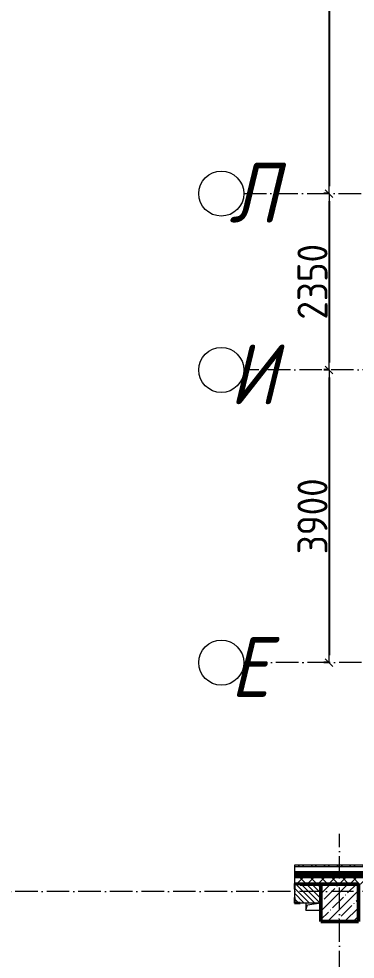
# Model space of a CAD drawing. Header units: millimetres. Extents: x -401725 to 250493, y 305116 to 802890.
# Drawn here: x 206763 to 211236, y 467496 to 480026 of the extents above; entities that cross this region are included whole.
import ezdxf

# ---------------------------------------------------------------- set-up
doc = ezdxf.new("R2010")
doc.units = ezdxf.units.MM
doc.linetypes.add('50_200_ШТРИХ_1Т_ш5_п1_п1_', pattern=[700, 500, -100, 0, -100])
for name, color, linetype, lineweight in [('A-____-____-DIMS', 7, 'Continuous', 9), ('A-GENM-____-MCUT', 7, 'Continuous', 25), ('A-GENM-____-OTLN', 7, 'Continuous', 9), ('A-GENM-____-OTLN-1', 7, 'Continuous', 25), ('A-WALL-____-MCUT-2', 7, 'Continuous', 50), ('A-WALL-____-MCUT-3', 7, 'Continuous', 9), ('A-WALL-____-PATT-1', 7, 'Continuous', 9), ('A-WALL-FNSH-MCUT-1', 7, 'Continuous', 9), ('S-COLS-____-MCUT', 7, 'Continuous', 50), ('S-COLS-____-OTLN', 7, 'Continuous', 9), ('S-GRID-____-IDEN', 7, 'Continuous', 9), ('S-GRID-____-OTLN-1', 7, '50_200_ШТРИХ_1Т_ш5_п1_п1_', 9)]:
    doc.layers.add(name, color=color, linetype=linetype, lineweight=lineweight)
doc.styles.add('ISOCPEUR_I', font='isocpeui.ttf', dxfattribs={"width": 0.9, "height": 2.5})
doc.styles.add('СПДС', font='isocpeur.ttf', dxfattribs={"width": 0.9})
doc.dimstyles.new('Размера А3', dxfattribs={"dimtxt": 200, "dimasz": 100, "dimexe": 70, "dimexo": 100, "dimgap": 20, "dimtad": 1, "dimdec": 0, "dimrnd": 10, "dimzin": 0, "dimdsep": 46, "dimtxsty": 'СПДС', "dimblk": 'ARROWHEAD_6', "dimcen": 1, "dimclrd": 256, "dimclre": 256, "dimclrt": 256, "dimazin": 0, "dimtfac": 1, "dimtdec": 0, "dimtmove": 2, "dimatfit": 3, "dimfxl": 1, "dimtolj": 1, "dimtzin": 0, "dimarcsym": 0})
pattern_1 = [(45, (142429.06, 459015.94), (-70.71068, 70.71068), []), (135, (142429.06, 459015.94), (-70.71068, -70.71068), [])]

# ---------------------------------------------------------------- blocks, each defined once
blk = doc.blocks.new('BSC_Колонна _Прямоугольная - 500х500-V117-АР1_План отверстий 3 этажа в осях 1-64_А-ГГ')
at = {"layer": 'S-COLS-____-OTLN'}
h = blk.add_hatch(dxfattribs=at)
h.set_pattern_fill('FP_140', color=256, style=0, pattern_type=2)
h.set_pattern_definition([(45, (-68600, -9231.04), (-114.04925, 114.04925), []), (45, (-68485.95, -9231.04), (-114.04925, 114.04925), [201.613, -40.323, 3.353, -36.97])])
h.paths.add_polyline_path([(-250, -250), (250, -250), (250, 250), (-250, 250)], flags=0)
at = {"layer": 'S-COLS-____-MCUT'}
for p, q in [((250, 250), (-250, 250)), ((-250, 250), (-250, -250)), ((250, -250), (250, 250)), ((-250, -250), (250, -250))]:
    blk.add_line(p, q, dxfattribs=at)
blk = doc.blocks.new('Фахверк_СКБ_Уголок - 250_2700-27497298-АР1_План отверстий 3 этажа в осях 1-64_А-ГГ')
at = {"layer": 'A-GENM-____-MCUT'}
for p, q in [((200, 181), (125, 181)), ((125, 181), (125, 106)), ((131, 106), (131, 175)), ((131, 175), (200, 175)), ((200, 175), (200, 181)), ((125, 106), (131, 106)), ((131, -6), (125, -6)), ((125, -6), (125, -81)), ((125, -81), (200, -81)), ((131, -75), (131, -6)), ((200, -75), (131, -75)), ((200, -81), (200, -75))]:
    blk.add_line(p, q, dxfattribs=at)
blk = doc.blocks.new('AR_Отверстие прямоугольное _в плите_ - AR_Отверстие прямоугольное _в плите_-V180-АР1_План отверстий 3 этажа в осях 1-64_А-ГГ')
at = {"layer": 'A-GENM-____-OTLN'}
for p, q in [((-100, 50), (-100, -50)), ((-100, -50), (-75, 25)), ((-75, 25), (100, 50)), ((-100, -50), (100, -50))]:
    blk.add_line(p, q, dxfattribs=at)
blk = doc.blocks.new('Ось сетки - Круг_Ø6_00__ISO-2_5_0_9K_-25732049-АР1_План отверстий 3 этажа в осях 1-64_А-ГГ')
at = {"layer": 'S-GRID-____-IDEN'}
blk.add_circle((0, 0), 3, dxfattribs=at)
blk = doc.blocks.new('ARROWHEAD_6')
at = {"color": 0, "linetype": 'Continuous'}
for p, q in [((0, 0), (-1, 0)), ((-0.5, -0.5), (0.5, 0.5))]:
    blk.add_line(p, q, dxfattribs=at)
blk = doc.blocks.new('*D2607')
at = {"layer": 'A-____-____-DIMS', "lineweight": -2, "transparency": 16777216}
for p, q in [((210895, 483697), (210819, 483697)), ((210889, 483597), (210889, 477797)), ((210895, 477697), (210819, 477697))]:
    blk.add_line(p, q, dxfattribs=at)
at = {"layer": 'Defpoints', "color": 0, "transparency": 16777216}
for p in [(210995, 483697), (210889, 477697), (210995, 477697)]:
    blk.add_point(p, dxfattribs=at)
at = {"layer": 'A-____-____-DIMS', "lineweight": -2, "transparency": 16777216, "xscale": 100, "yscale": 100, "zscale": 100}
for p, rotation in [((210889, 483697), 90), ((210889, 477697), 270)]:
    blk.add_blockref('ARROWHEAD_6', p, dxfattribs=dict(at, rotation=rotation))
at = {"layer": 'A-____-____-DIMS', "transparency": 16777216, "insert": (210669, 480697), "char_height": 400, "attachment_point": 5, "rotation": 90, "style": 'СПДС'}
blk.add_mtext('\\A1;6000', dxfattribs=at)
blk = doc.blocks.new('*D2608')
at = {"layer": 'A-____-____-DIMS', "lineweight": -2, "transparency": 16777216}
for p, q in [((210895, 477697), (210819, 477697)), ((210889, 477597), (210889, 475447)), ((210895, 475347), (210819, 475347))]:
    blk.add_line(p, q, dxfattribs=at)
at = {"layer": 'Defpoints', "color": 0, "transparency": 16777216}
for p in [(210995, 477697), (210889, 475347), (210995, 475347)]:
    blk.add_point(p, dxfattribs=at)
at = {"layer": 'A-____-____-DIMS', "lineweight": -2, "transparency": 16777216, "xscale": 100, "yscale": 100, "zscale": 100}
for p, rotation in [((210889, 477697), 90), ((210889, 475347), 270)]:
    blk.add_blockref('ARROWHEAD_6', p, dxfattribs=dict(at, rotation=rotation))
at = {"layer": 'A-____-____-DIMS', "transparency": 16777216, "insert": (210669, 476522), "char_height": 400, "attachment_point": 5, "rotation": 90, "style": 'СПДС'}
blk.add_mtext('\\A1;2350', dxfattribs=at)
blk = doc.blocks.new('*D2609')
at = {"layer": 'A-____-____-DIMS', "lineweight": -2, "transparency": 16777216}
for p, q in [((210895, 475347), (210819, 475347)), ((210889, 475247), (210889, 471547)), ((210895, 471447), (210819, 471447))]:
    blk.add_line(p, q, dxfattribs=at)
at = {"layer": 'Defpoints', "color": 0, "transparency": 16777216}
for p in [(210995, 475347), (210889, 471447), (210995, 471447)]:
    blk.add_point(p, dxfattribs=at)
at = {"layer": 'A-____-____-DIMS', "lineweight": -2, "transparency": 16777216, "xscale": 100, "yscale": 100, "zscale": 100}
for p, rotation in [((210889, 475347), 90), ((210889, 471447), 270)]:
    blk.add_blockref('ARROWHEAD_6', p, dxfattribs=dict(at, rotation=rotation))
at = {"layer": 'A-____-____-DIMS', "transparency": 16777216, "insert": (210669, 473397), "char_height": 400, "attachment_point": 5, "rotation": 90, "style": 'СПДС'}
blk.add_mtext('\\A1;3900', dxfattribs=at)

msp = doc.modelspace()

# ---------------------------------------------------------------- hatches: boundary and pattern name
at = {"layer": 'A-WALL-____-PATT-1'}
h = msp.add_hatch(dxfattribs=at)
h.set_pattern_fill('FP_1', color=256, style=0, pattern_type=2)
h.set_pattern_definition(pattern_1)
h.paths.add_polyline_path([(216779.0567, 468596.983), (216779.0567, 468646.983), (210429.0567, 468646.983), (210429.0567, 468596.983), (216648.8799, 468596.983)], flags=0)
h.paths.add_polyline_path([(202509.1656, 468596.983), (202629.0567, 468596.983), (202629.0567, 468646.983), (201429.0567, 468646.983), (201429.0567, 468596.983)], flags=0)
h.paths.add_polyline_path([(199629.0567, 468596.983), (199629.0567, 468646.983), (198429.0567, 468646.983), (198429.0567, 468596.983), (198974.237, 468596.983)], flags=0)
h.paths.add_polyline_path([(196629.0567, 468596.983), (196629.0567, 468646.983), (195429.0567, 468646.983), (195429.0567, 468596.983), (195439.3085, 468596.983)], flags=0)
h.paths.add_polyline_path([(193629.0567, 468596.983), (193629.0567, 468646.983), (192429.0567, 468646.983), (192429.0567, 468596.983)], flags=0)
h.paths.add_polyline_path([(189429.0567, 468596.983), (190629.0567, 468596.983), (190629.0567, 468646.983), (189429.0567, 468646.983)], flags=0)
h.paths.add_polyline_path([(187629.0567, 468596.983), (187629.0567, 468646.983), (186429.0567, 468646.983), (186429.0567, 468596.983), (186601.987, 468596.983)], flags=0)
h.paths.add_polyline_path([(184629.0567, 468596.983), (184629.0567, 468646.983), (183429.0567, 468646.983), (183429.0567, 468596.983)], flags=0)
h.paths.add_polyline_path([(181299.5942, 468596.983), (181629.0567, 468596.983), (181629.0567, 468646.983), (180229.0567, 468646.983), (180229.0567, 468596.983)], flags=0)
h.paths.add_polyline_path([(177229.0567, 468596.983), (178429.0567, 468596.983), (178429.0567, 468646.983), (177229.0567, 468646.983)], flags=0)
h.paths.add_polyline_path([(175429.0567, 468596.983), (175429.0567, 468646.983), (174229.0567, 468646.983), (174229.737, 468596.983)], flags=0)
h.paths.add_polyline_path([(172429.0567, 468596.983), (172429.0567, 468646.983), (171229.0567, 468646.983), (171229.0567, 468596.983)], flags=0)
h.paths.add_polyline_path([(169429.0567, 468596.983), (169429.0567, 468646.983), (166259.0567, 468646.983), (166259.0567, 468596.983), (167159.8799, 468596.983)], flags=0)
h = msp.add_hatch(dxfattribs=at)
h.set_pattern_fill('FP_3', color=256, style=0, pattern_type=2)
h.set_pattern_definition([(45, (142429.06, 459015.94), (-85.53659, 85.53659), []), (45, (142486.08, 459015.94), (-85.53659, 85.53659), [])])
h.paths.add_polyline_path([(214294.0567, 468726.983), (214294.0567, 468746.983), (210429.0567, 468746.983), (210429.0567, 468726.983), (213113.9513, 468726.983)], flags=0)
h.paths.add_polyline_path([(202509.1656, 468726.983), (202629.0567, 468726.983), (202629.0567, 468746.983), (201429.0567, 468746.983), (201429.0567, 468726.983)], flags=0)
h.paths.add_polyline_path([(198974.237, 468726.983), (199629.0567, 468726.983), (199629.0567, 468746.983), (198429.0567, 468746.983), (198429.0567, 468726.983)], flags=0)
h.paths.add_polyline_path([(196629.0567, 468726.983), (196629.0567, 468746.983), (195429.0567, 468746.983), (195429.0567, 468726.983), (195439.3085, 468726.983)], flags=0)
h.paths.add_polyline_path([(193629.0567, 468726.983), (193629.0567, 468746.983), (192429.0567, 468746.983), (192429.0567, 468726.983)], flags=0)
h.paths.add_polyline_path([(189429.0567, 468726.983), (190629.0567, 468726.983), (190629.0567, 468746.983), (189429.0567, 468746.983)], flags=0)
h.paths.add_polyline_path([(187629.0567, 468726.983), (187629.0567, 468746.983), (186429.0567, 468746.983), (186429.0567, 468726.983), (186601.987, 468726.983)], flags=0)
h.paths.add_polyline_path([(183429.0567, 468726.983), (184629.0567, 468726.983), (184629.0567, 468746.983), (183429.0567, 468746.983)], flags=0)
h.paths.add_polyline_path([(181629.0567, 468726.983), (181629.0567, 468746.983), (180764.0567, 468746.983), (180764.0567, 468726.983), (181299.5942, 468726.983)], flags=0)
h = msp.add_hatch(dxfattribs=at)
h.set_pattern_fill('FP_1', color=256, style=0, pattern_type=2)
h.set_pattern_definition(pattern_1)
h.paths.add_polyline_path([(216779.0567, 468496.983), (216779.0567, 468596.983), (210429.0567, 468596.983), (210429.0567, 468502.983), (210504.0567, 468502.983), (210504.0567, 468496.983), (216648.8799, 468496.983)], flags=0)
h.paths.add_polyline_path([(202509.1656, 468496.983), (202554.0567, 468496.983), (202554.0567, 468502.983), (202629.0567, 468502.983), (202629.0567, 468596.983), (201429.0567, 468596.983), (201429.0567, 468502.983), (201504.0567, 468502.983), (201504.0567, 468496.983), (202279.0567, 468496.983)], flags=0)
h.paths.add_polyline_path([(199554.0567, 468496.983), (199554.0567, 468502.983), (199629.0567, 468502.983), (199629.0567, 468596.983), (198429.0567, 468596.983), (198429.0567, 468502.983), (198504.0567, 468502.983), (198504.0567, 468496.983), (198974.237, 468496.983)], flags=0)
h.paths.add_polyline_path([(196554.0567, 468496.983), (196554.0567, 468502.983), (196629.0567, 468502.983), (196629.0567, 468596.983), (195429.0567, 468596.983), (195429.0567, 468502.983), (195504.0567, 468502.983), (195504.0567, 468496.983), (196279.0567, 468496.983)], flags=0)
h.paths.add_polyline_path([(193554.0567, 468496.983), (193554.0567, 468502.983), (193629.0567, 468502.983), (193629.0567, 468596.983), (192429.0567, 468596.983), (192429.0567, 468502.983), (192504.0567, 468502.983), (192504.0567, 468496.983), (192779.0567, 468496.983)], flags=0)
h.paths.add_polyline_path([(190554.0567, 468496.983), (190554.0567, 468502.983), (190629.0567, 468502.983), (190629.0567, 468596.983), (189429.0567, 468596.983), (189429.0567, 468502.983), (189504.0567, 468502.983), (189504.0567, 468496.983), (190136.9156, 468496.983)], flags=0)
h.paths.add_polyline_path([(186504.0567, 468496.983), (187554.0567, 468496.983), (187554.0567, 468502.983), (187629.0567, 468502.983), (187629.0567, 468596.983), (186429.0567, 468596.983), (186429.0567, 468502.983), (186504.0567, 468502.983)], flags=0)
h.paths.add_polyline_path([(183779.0567, 468496.983), (184554.0567, 468496.983), (184554.0567, 468502.983), (184629.0567, 468502.983), (184629.0567, 468596.983), (183429.0567, 468596.983), (183429.0567, 468502.983), (183504.0567, 468502.983), (183504.0567, 468496.983)], flags=0)
h.paths.add_polyline_path([(181299.5942, 468496.983), (181554.0567, 468496.983), (181554.0567, 468502.983), (181629.0567, 468502.983), (181629.0567, 468596.983), (180229.0567, 468596.983), (180229.0567, 468496.983), (181279.0567, 468496.983)], flags=0)
h.paths.add_polyline_path([(177764.6656, 468496.983), (178354.0567, 468496.983), (178354.0567, 468502.983), (178429.0567, 468502.983), (178429.0567, 468596.983), (177229.0567, 468596.983), (177229.0567, 468496.983), (177729.0567, 468496.983)], flags=0)
h.paths.add_polyline_path([(175354.0567, 468496.983), (175354.0567, 468502.983), (175429.0567, 468502.983), (175429.0567, 468596.983), (174229.0567, 468596.983), (174229.737, 468502.983), (174304.0567, 468502.983), (174304.0567, 468496.983)], flags=0)
h.paths.add_polyline_path([(172354.0567, 468496.983), (172354.0567, 468502.983), (172429.0567, 468502.983), (172429.0567, 468596.983), (171229.0567, 468596.983), (171229.0567, 468496.983), (171729.0567, 468496.983)], flags=0)
h.paths.add_polyline_path([(169354.0567, 468496.983), (169354.0567, 468502.983), (169429.0567, 468502.983), (169429.0567, 468596.983), (166259.0567, 468596.983), (166259.0567, 468496.983), (168729.0567, 468496.983)], flags=0)
h = msp.add_hatch(dxfattribs=at)
h.set_pattern_fill('FP_6', color=256, style=0, pattern_type=2)
h.set_pattern_definition([(135, (142429.057, 459015.94), (-35.35534, -35.35534), [])])
h.paths.add_polyline_path([(210504.0567, 468246.983), (210779.0567, 468246.983), (210779.0567, 468496.983), (210435.0567, 468496.983), (210435.0567, 468427.983), (210429.0567, 468427.983), (210429.0567, 468315.983), (210435.0567, 468315.983), (210435.0567, 468246.983)], flags=0)
h.paths.add_polyline_path([(202279.0567, 468246.983), (202623.0567, 468246.983), (202623.0567, 468315.983), (202629.0567, 468315.983), (202629.0567, 468427.983), (202623.0567, 468427.983), (202623.0567, 468496.983), (202279.0567, 468496.983), (202279.0567, 468350.298)], flags=0)

# ---------------------------------------------------------------- linework, layer by layer
at = {"layer": 'A-WALL-____-MCUT-2'}
for p, q in [((216779.0567, 468646.983), (210429.0567, 468646.983)), ((216779.0567, 468596.983), (210429.0567, 468596.983)), ((210504.0567, 468496.983), (210779.0567, 468496.983))]:
    msp.add_line(p, q, dxfattribs=at)
at = {"layer": 'A-WALL-____-MCUT-3'}
for p, q in [((216779.0567, 468726.983), (210429.0567, 468726.983)), ((210429.0567, 468726.983), (210429.0567, 468502.983)), ((210429.0567, 468427.983), (210429.0567, 468315.983)), ((210504.0567, 468246.983), (210779.0567, 468246.983))]:
    msp.add_line(p, q, dxfattribs=at)
at = {"layer": 'A-WALL-FNSH-MCUT-1'}
for p, q in [((214294.0567, 468746.983), (210429.0567, 468746.983)), ((210429.0567, 468746.983), (210429.0567, 468726.983)), ((210429.0567, 468726.983), (210429.0567, 468726.983))]:
    msp.add_line(p, q, dxfattribs=at)
at = {"layer": 'S-GRID-____-OTLN-1', "color": 251, "ltscale": 0.6, "true_color": 0x636466}
for p, q in [((209755.8272, 477696.983), (232747.844, 477696.983)), ((246503.4633, 475346.983), (209755.8272, 475346.983)), ((232747.844, 471446.983), (209755.8272, 471446.983)), ((211029.0567, 454705.9298), (211029.0567, 469166.4803)), ((246503.4633, 468396.983), (137999.201, 468396.983))]:
    msp.add_line(p, q, dxfattribs=at)

# ---------------------------------------------------------------- block references
at = {"layer": 'A-GENM-____-OTLN'}
msp.add_blockref('AR_Отверстие прямоугольное _в плите_ - AR_Отверстие прямоугольное _в плите_-V180-АР1_План отверстий 3 этажа в осях 1-64_А-ГГ', (210679.0567, 468196.983), dxfattribs=at)
at = {"layer": 'A-GENM-____-OTLN-1'}
msp.add_blockref('Фахверк_СКБ_Уголок - 250_2700-27497298-АР1_План отверстий 3 этажа в осях 1-64_А-ГГ', (210304.0567, 468321.983), dxfattribs=at)
at = {"layer": 'S-COLS-____-OTLN'}
msp.add_blockref('BSC_Колонна _Прямоугольная - 500х500-V117-АР1_План отверстий 3 этажа в осях 1-64_А-ГГ', (211029.0567, 468246.983), dxfattribs=at)
at = {"layer": 'S-GRID-____-IDEN', "xscale": 99.99999999999993, "yscale": 99.99999999999993, "zscale": 99.99999999999993}
for p, rotation in [((209455.8272, 477696.983), 269.9999999999995), ((209455.8272, 475346.983), 89.99999999999982), ((209455.8272, 471446.983), 89.9999999999998)]:
    msp.add_blockref('Ось сетки - Круг_Ø6_00__ISO-2_5_0_9K_-25732049-АР1_План отверстий 3 этажа в осях 1-64_А-ГГ', p, dxfattribs=dict(at, rotation=rotation))

# ---------------------------------------------------------------- texts
at = {"layer": 'S-GRID-____-IDEN', "char_height": 800, "attachment_point": 1, "style": 'ISOCPEUR_I'}
for s, insert, width in [('\\fISOCPEUR|b0|i1|c204|p34|;\\W.9;Л', (209559.5128, 478110.8691), 223.670812), ('\\fISOCPEUR|b0|i1|c204|p34|;\\W.9;И', (209564.6718, 475690.3125), 223.670812), ('\\fISOCPEUR|b0|i1|c204|p34|;\\W.9;Е', (209573.6718, 471790.3125), 202.02525)]:
    msp.add_mtext(s, dxfattribs=dict(at, insert=insert, width=width))

# ---------------------------------------------------------------- dimensions: what is measured, and where the dimension line sits
at = {"layer": 'A-____-____-DIMS'}
for base, p1, p2, picture, middle in [((210889.4147, 477696.983), (210995.4807, 483696.983), (210995.4807, 477696.983), '*D2607', (210669.4147, 480696.983)), ((210889.4147, 475346.983), (210995.4807, 477696.983), (210995.4807, 475346.983), '*D2608', (210669.4147, 476521.983)), ((210889.4147, 471446.983), (210995.4807, 475346.983), (210995.4807, 471446.983), '*D2609', (210669.4147, 473396.983))]:
    dim = msp.add_linear_dim(base=base, p1=p1, p2=p2, angle=90, dimstyle='Размера А3', override={"dimtxt": 400}, dxfattribs=at)
    dim.commit()
    dim.dimension.update_dxf_attribs({"geometry": picture, "text_midpoint": middle})

doc.saveas('drawing.dxf')
